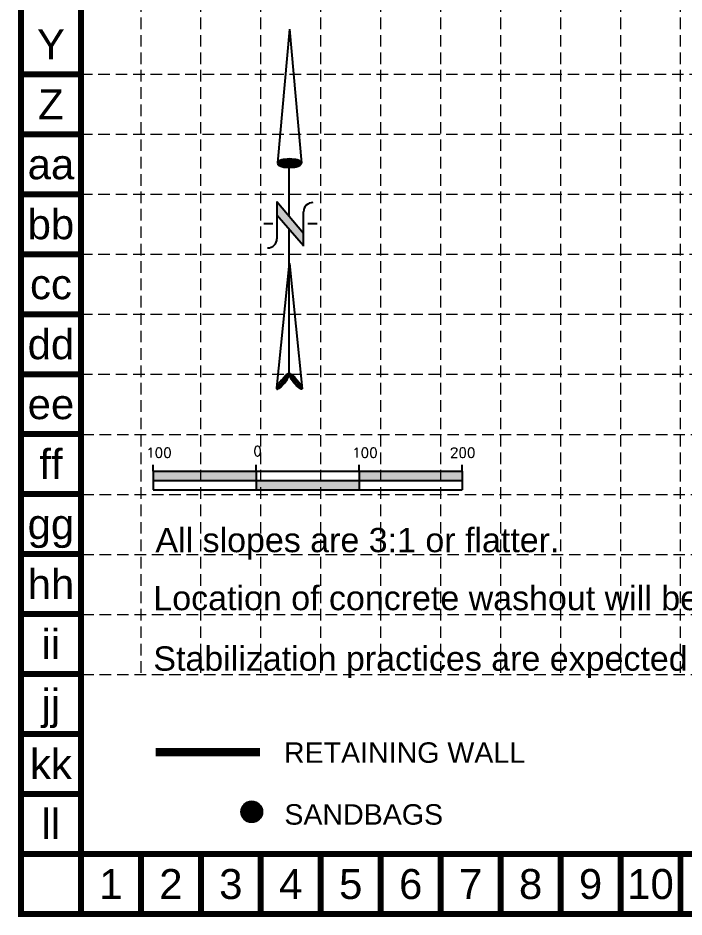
# Model space of a CAD drawing. Header units: inches. Extents: x 3477 to 7207, y 2621 to 4955.
# Drawn here: x 3477 to 4123, y 2621 to 3493 of the extents above; entities that cross this region are included whole.
import ezdxf
from ezdxf.enums import TextEntityAlignment as Align

# ---------------------------------------------------------------- set-up
doc = ezdxf.new("R2010")
doc.units = ezdxf.units.IN
doc.header["$MEASUREMENT"] = 0
doc.linetypes.add('DASHED2', pattern=[0.375, 0.25, -0.125])
doc.linetypes.add('HIDDEN', pattern=[0.375, 0.25, -0.125])
for name, color, linetype in [('BASE', 7, 'Continuous'), ('GRID', 254, 'HIDDEN'), ('LEGEND', 7, 'Continuous'), ('NARROW', 7, 'Continuous'), ('RETAIN WALL', 5, 'DASHED2'), ('SANDBAGS', 90, 'Continuous')]:
    doc.layers.add(name, color=color, linetype=linetype)
doc.styles.add('L120', font='simplex.shx', dxfattribs={"height": 4.8})
doc.styles.add("L200'", font='ARIAL.TTF', dxfattribs={"height": 0.001969})
doc.styles.get("Standard").update_dxf_attribs({"font": 'ARIAL.TTF'})

# ---------------------------------------------------------------- blocks, each defined once
blk = doc.blocks.new('North Arrow')
at = {"layer": 'NARROW'}
for p, q in [((32.43, 3.06), (32.43, 4.63)), ((0, 0), (22.36, 2)), ((28.77, -2.09), (34.02, 2.32)), ((36.18, 2.33), (30.46, 2.33)), ((36.16, 2.32), (31.04, -2.09)), ((39.1, 0.01), (59.96, 2.11)), ((0, 0), (22.33, -2.02)), ((31.2, -0.05), (21.66, -0.05)), ((21.66, -0.05), (21.66, -0.05)), ((57.45, -0.05), (33.41, -0.05)), ((59.83, -2.14), (39.04, -0.01)), ((57.69, -0.03), (57.77, -0.01)), ((57.77, -0.05), (57.69, -0.03)), ((28.77, -2.09), (34.95, -2.09)), ((32.43, -4.26), (32.43, -2.8))]:
    blk.add_line(p, q, dxfattribs=at)
blk.add_lwpolyline([(22.36, -2.03), (22.59, -1.93, 0.091577), (22.87, -1.44, 0.048306), (23.03, -0.75), (23.07, -0.01), (23.01, 0.82, 0.048306), (22.87, 1.42, 0.091577), (22.59, 1.91), (22.36, 2.01), (22.14, 1.91, 0.091577), (21.86, 1.42, 0.048306), (21.72, 0.82), (21.66, -0.01), (21.72, -0.83, 0.048306), (21.86, -1.44, 0.091577), (22.14, -1.93)], format="xyb", close=True, dxfattribs=at)
for points in [[(57.46, -0.03), (57.44, 0.08, -0.066818), (57.67, 0.47, -0.03073), (58.01, 0.84), (58.52, 1.29), (59.07, 1.7, -0.03073), (59.5, 1.95, -0.066818), (59.93, 2.1), (60.04, 2.06)], [(60.04, 2.06), (60.05, 1.95, -0.066818), (59.82, 1.56, -0.03073), (59.43, 1.14), (58.97, 0.74), (58.42, 0.33, -0.03073), (57.99, 0.08, -0.036692), (57.76, -0.02)], [(57.46, -0.04), (57.44, -0.15, 0.066818), (57.67, -0.54, 0.03073), (58.01, -0.9), (58.52, -1.36), (59.07, -1.77, 0.03073), (59.5, -2.02, 0.066818), (59.93, -2.17), (60.04, -2.13)], [(60.04, -2.13), (60.05, -2.01, 0.066818), (59.82, -1.63, 0.03073), (59.43, -1.2), (58.97, -0.8), (58.42, -0.4, 0.03073), (57.99, -0.15, 0.036692), (57.76, -0.05)]]:
    blk.add_lwpolyline(points, format="xyb", dxfattribs=at)
for centre, start, end in [((30.46, 3.86), 178.8769, 270), ((34.95, -3.62), 358.8769, 90)]:
    blk.add_arc(centre, 1.53, start, end, dxfattribs=at)
for points in [[(23.02, 0.75), (21.85, 1.42), (22.87, 1.44), (22.14, 1.91)], [(22.87, 1.44), (22.14, 1.91), (22.59, 1.91), (22.36, 2)], [(31.05, -2.09), (36.15, 2.36), (28.75, -2.06), (34.01, 2.36)], [(59.26, 1), (58.69, 1.42), (59.45, 1.15), (59, 1.65)], [(59.45, 1.15), (59, 1.65), (59.62, 1.34), (59.28, 1.82)], [(59.62, 1.34), (59.28, 1.82), (59.81, 1.55), (59.49, 1.95)], [(59.81, 1.55), (59.49, 1.95), (59.93, 1.73), (59.69, 2.04)], [(59.93, 1.73), (59.69, 2.04), (60.05, 1.94), (59.93, 2.1)], [(60.05, 1.94), (59.93, 2.1), (60.04, 2.06)], [(23.03, -0.76), (21.67, -0.05), (23.07, -0.05), (21.72, 0.82)], [(23.07, -0.05), (21.72, 0.82), (23.02, 0.75), (21.85, 1.42)], [(57.44, 0.08), (57.7, -0.01), (57.5, 0.21), (57.77, -0.01)], [(57.45, -0.04), (57.69, -0.02), (57.44, 0.08), (57.7, -0.01)], [(57.5, 0.21), (57.77, -0.01), (57.6, 0.39), (57.94, 0.06)], [(57.6, 0.39), (57.94, 0.06), (57.68, 0.5), (58.07, 0.13)], [(57.68, 0.5), (58.07, 0.13), (57.84, 0.66), (58.29, 0.26)], [(57.84, 0.66), (58.29, 0.26), (58.03, 0.86), (58.52, 0.41)], [(58.03, 0.86), (58.52, 0.41), (58.26, 1.07), (58.73, 0.57)], [(58.26, 1.07), (58.73, 0.57), (58.52, 1.3), (59.05, 0.81)], [(58.52, 1.3), (59.05, 0.81), (58.7, 1.42), (59.26, 0.99)], [(22.87, -1.44), (21.72, -0.87), (23.03, -0.76), (21.67, -0.05)], [(22.58, -1.93), (21.86, -1.45), (22.87, -1.44), (21.72, -0.87)], [(22.36, -2.01), (22.14, -1.93), (22.58, -1.93), (21.86, -1.45)], [(57.44, -0.14), (57.69, -0.02), (57.45, -0.04), (57.69, -0.02)], [(57.46, -0.19), (57.7, -0.03), (57.44, -0.14), (57.69, -0.02)], [(57.53, -0.33), (57.76, -0.05), (57.46, -0.19), (57.7, -0.03)], [(57.63, -0.48), (57.9, -0.1), (57.53, -0.33), (57.76, -0.05)], [(57.78, -0.66), (58.09, -0.2), (57.63, -0.48), (57.9, -0.1)], [(57.97, -0.87), (58.34, -0.35), (57.78, -0.66), (58.09, -0.2)], [(58.24, -1.11), (58.61, -0.54), (57.97, -0.87), (58.34, -0.35)], [(58.61, -1.43), (58.93, -0.77), (58.24, -1.11), (58.61, -0.54)], [(58.91, -1.64), (59.2, -1), (58.61, -1.43), (58.93, -0.77)], [(59.12, -1.79), (59.57, -1.36), (58.92, -1.65), (59.2, -1.01)], [(59.35, -1.93), (59.81, -1.62), (59.12, -1.79), (59.57, -1.36)], [(59.54, -1.32), (59.41, -1.18), (59.21, -1.01)], [(59.58, -2.05), (59.93, -1.79), (59.35, -1.93), (59.81, -1.62)], [(59.78, -2.13), (60.05, -2.01), (59.58, -2.05), (59.93, -1.79)], [(59.92, -2.17), (60.04, -2.13), (59.78, -2.13), (60.05, -2.01)]]:
    blk.add_solid(points, dxfattribs=at)

msp = doc.modelspace()

# ---------------------------------------------------------------- hatches: boundary and pattern name
h = msp.add_hatch(color=7)
h.paths.add_polyline_path([(3707.93, 3044.66), (3707.93, 3053.67), (3607.93, 3053.67), (3607.93, 3044.66)])
h.paths.add_polyline_path([(3707.93, 3044.66), (3707.93, 3035.65), (3807.93, 3035.65), (3807.93, 3044.66)])
h.paths.add_polyline_path([(3807.93, 3053.67), (3807.93, 3044.66), (3907.93, 3044.66), (3907.93, 3053.67)])
at = {"layer": 'SANDBAGS'}
h = msp.add_hatch(dxfattribs=at)
h.set_pattern_fill('ANSI31', color=54, scale=6, style=0)
h.set_pattern_definition([(45, (-32587.1164, -23375.2904), (-0.530330086, 0.530330086), [])])
edge = h.paths.add_edge_path()
edge.add_arc((3703.57, 2723.13), 10.18, 0, 360)

# ---------------------------------------------------------------- linework, layer by layer
at = {"color": 7}
for p, q in [((3607.93, 3053.67), (3607.93, 3059.67)), ((3607.93, 3053.67), (3707.93, 3053.67)), ((3607.93, 3053.67), (3607.93, 3035.65)), ((3707.93, 3053.67), (3707.93, 3059.67)), ((3707.93, 3053.67), (3907.93, 3053.67)), ((3707.93, 3053.67), (3707.93, 3035.65)), ((3807.93, 3053.67), (3807.93, 3059.67)), ((3807.93, 3053.67), (3807.93, 3035.65)), ((3907.93, 3053.67), (3907.93, 3059.67)), ((3907.93, 3053.67), (3907.93, 3035.65)), ((3607.93, 3044.66), (3907.93, 3044.66)), ((3607.93, 3035.65), (3707.93, 3035.65)), ((3707.93, 3035.65), (3907.93, 3035.65))]:
    msp.add_line(p, q, dxfattribs=at)
at = {"layer": 'BASE', "const_width": 5.82}
for points in [[(3479.56, 2623.96), (7204.36, 2623.96), (7204.36, 4951.96), (3479.56, 4951.96)], [(3537.76, 2682.16), (7146.16, 2682.16), (7146.16, 4893.76), (3537.76, 4893.76)]]:
    msp.add_lwpolyline(points, close=True, dxfattribs=at)
for points in [[(3537.76, 3438.76), (3479.56, 3438.76)], [(3537.76, 3380.56), (3479.56, 3380.56)], [(3537.76, 3322.36), (3479.56, 3322.36)], [(3537.76, 3264.16), (3479.56, 3264.16)], [(3537.76, 3205.96), (3479.56, 3205.96)], [(3537.76, 3147.76), (3479.56, 3147.76)], [(3537.76, 3089.56), (3479.56, 3089.56)], [(3537.76, 3031.36), (3479.56, 3031.36)], [(3537.76, 2973.16), (3479.56, 2973.16)], [(3537.76, 2914.96), (3479.56, 2914.96)], [(3537.76, 2856.76), (3479.56, 2856.76)], [(3537.76, 2798.56), (3479.56, 2798.56)], [(3537.76, 2740.36), (3479.56, 2740.36)], [(3537.76, 2682.16), (3479.56, 2682.16)], [(3537.76, 2623.96), (3537.76, 2682.16)], [(3595.96, 2623.96), (3595.96, 2682.16)], [(3654.16, 2623.96), (3654.16, 2682.16)], [(3712.36, 2623.96), (3712.36, 2682.16)], [(3770.56, 2623.96), (3770.56, 2682.16)], [(3828.76, 2623.96), (3828.76, 2682.16)], [(3886.96, 2623.96), (3886.96, 2682.16)], [(3945.16, 2623.96), (3945.16, 2682.16)], [(4003.36, 2623.96), (4003.36, 2682.16)], [(4061.56, 2623.96), (4061.56, 2682.16)], [(4119.76, 2623.96), (4119.76, 2682.16)]]:
    msp.add_lwpolyline(points, dxfattribs=at)
at = {"layer": 'GRID', "color": 252, "linetype": 'HIDDEN', "lineweight": 0, "ltscale": 45}
for p, q in [((3595.77, 4894.31), (3595.77, 2856.5)), ((3653.97, 4894.31), (3653.97, 2856.5)), ((3712.17, 4894.31), (3712.17, 2856.5)), ((3770.37, 4894.31), (3770.37, 2856.5)), ((3828.57, 4894.31), (3828.57, 2856.5)), ((3886.77, 4894.31), (3886.77, 2856.5)), ((3944.97, 4894.31), (3944.97, 2856.5)), ((4003.17, 4894.31), (4003.17, 2856.5)), ((4061.37, 4894.31), (4061.37, 2856.5)), ((4119.57, 4894.31), (4119.57, 2856.5)), ((3537.76, 3438.76), (7146.16, 3438.76)), ((3537.76, 3380.56), (7146.16, 3380.56)), ((3537.76, 3322.36), (7146.16, 3322.36)), ((3537.76, 3264.16), (7146.16, 3264.16)), ((3537.76, 3205.96), (7146.16, 3205.96)), ((3537.76, 3147.76), (7146.16, 3147.76)), ((3539.07, 3089.3), (7147.47, 3089.3)), ((3539.07, 3031.1), (7147.47, 3031.1)), ((3539.07, 2972.9), (7147.47, 2972.9)), ((3539.07, 2914.7), (7147.47, 2914.7)), ((3539.07, 2856.5), (7147.47, 2856.5))]:
    msp.add_line(p, q, dxfattribs=at)
at = {"layer": 'RETAIN WALL', "color": 4, "const_width": 8}
msp.add_lwpolyline([(3610.39, 2781.07), (3711.47, 2780.97)], dxfattribs=at)
at = {"layer": 'SANDBAGS', "color": 54}
msp.add_circle((3703.57, 2723.13), 10.18, dxfattribs=at)

# ---------------------------------------------------------------- block references
at = {"layer": 'BASE', "xscale": 5.820000000000164, "yscale": 5.820000000000164, "zscale": 5.820000000000221, "rotation": 270}
msp.add_blockref('North Arrow', (3740.24, 3482.63), dxfattribs=at)

# ---------------------------------------------------------------- texts
at = {"color": 7, "style": 'L120'}
for s, p in [('100', (3601.1, 3066.82)), ('0', (3705.09, 3068.29)), ('100', (3801.1, 3066.82)), ('200', (3895.98, 3066.82))]:
    msp.add_text(s, height=9.6, dxfattribs=at).set_placement(p)
at = {"layer": 'BASE'}
for s, p in [('Y', (3508.66, 3467.86)), ('Z', (3508.66, 3409.66)), ('aa', (3508.66, 3351.46)), ('bb', (3508.66, 3293.26)), ('cc', (3508.66, 3235.06)), ('dd', (3508.66, 3176.86)), ('ee', (3508.66, 3118.66)), ('ff', (3508.66, 3060.46)), ('gg', (3508.66, 3002.26)), ('hh', (3508.66, 2944.06)), ('ii', (3508.66, 2885.86)), ('jj', (3508.66, 2827.66)), ('kk', (3508.66, 2769.46)), ('ll', (3508.66, 2711.26)), ('1', (3566.86, 2653.06)), ('2', (3625.06, 2653.06)), ('3', (3683.26, 2653.06)), ('4', (3741.46, 2653.06)), ('5', (3799.66, 2653.06)), ('6', (3857.86, 2653.06)), ('7', (3916.06, 2653.06)), ('8', (3974.26, 2653.06)), ('9', (4032.46, 2653.06)), ('10', (4090.66, 2653.06))]:
    msp.add_text(s, height=29.1, dxfattribs=at).set_placement(p, align=Align.MIDDLE_CENTER)
at = {"layer": 'BASE', "color": 7, "style": "L200'"}
for s, height, p in [('All slopes are 3:1 or flatter.', 23.6027, (3610.07, 2975.04)), ('Location of concrete washout will be determined in the field and will be reflected on this Site Map.', 23.6027, (3608.08, 2918.74)), ('Stabilization practices are expected to be used at all disturbed areas; lots are the disturbed area (all lots belong to Ryland).', 23.60268, (3608.05, 2860.06))]:
    msp.add_text(s, height=height, dxfattribs=at).set_placement(p)
at = {"layer": 'LEGEND', "style": "L200'"}
for s, height, p in [('RETAINING WALL', 19.8457, (3734.83, 2770.68)), ('SANDBAGS', 19.846, (3735.23, 2710.66))]:
    msp.add_text(s, height=height, dxfattribs=at).set_placement(p)

doc.saveas('drawing.dxf')
